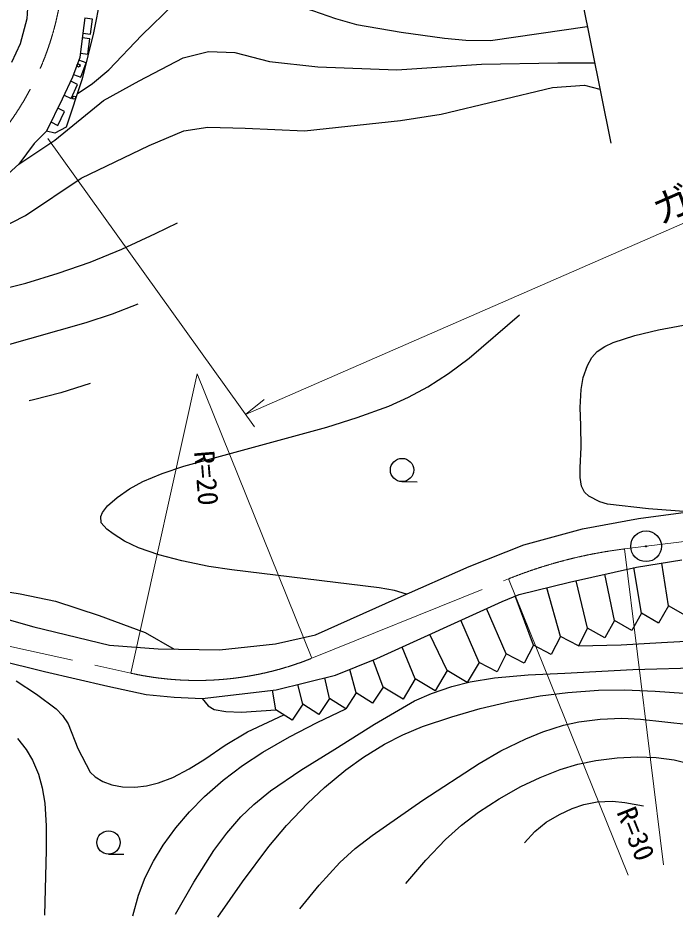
# Model space of a CAD drawing. Units: millimetres, scale not verified. Extents: x 40000 to 680000, y 20000 to 380000.
# Drawn here: x 146228 to 189151, y 244560 to 303280 of the extents above; entities that cross this region are included whole.
import ezdxf
from ezdxf.enums import TextEntityAlignment as Align

# ---------------------------------------------------------------- set-up
doc = ezdxf.new("R2010")
doc.units = ezdxf.units.MM
doc.header["$LTSCALE"] = 1000
doc.linetypes.add('CHAIN', pattern=[18.5, 12, -1.5, 3.5, -1.5])
for name, color, linetype, lineweight in [('M-BGD', 7, 'Continuous', 25), ('M-BMK', 2, 'CHAIN', 13), ('M-BMK-HTXT', 7, 'Continuous', 13), ('M-BMK-SRVR', 3, 'Continuous', 25), ('M-STR-HTXT', 7, 'Continuous', 13)]:
    doc.layers.add(name, color=color, linetype=linetype, lineweight=lineweight)
doc.styles.add('ＭＳ ゴシック', font='')
doc.styles.get('ＭＳ ゴシック').set_extended_font_data('MS Gothic')

msp = doc.modelspace()

# ---------------------------------------------------------------- linework, layer by layer
at = {"layer": 'M-BGD'}
for p, q in [((177244, 333405), (184948, 295097)), ((146965, 305700), (146815, 303218)), ((151649, 304837), (151173, 302314)), ((146815, 303218), (146364, 301587)), ((150606, 303282), (150470, 302282)), ((151101, 303211), (150605, 303278)), ((150966, 302218), (151101, 303211)), ((150470, 302282), (150265, 300694)), ((151173, 302314), (150423, 299304)), ((150928, 301920), (150431, 301985)), ((150470, 302286), (150966, 302218)), ((150800, 300927), (150928, 301920)), ((146364, 301587), (145812, 300372)), ((150265, 300694), (149800, 299412)), ((150303, 300991), (150800, 300927)), ((154137, 299172), (157017, 300678)), ((157017, 300678), (158673, 301082)), ((158673, 301082), (160398, 301029)), ((160398, 301029), (162657, 300429)), ((150674, 300353), (150203, 300523)), ((150333, 299411), (150674, 300353)), ((162657, 300429), (165810, 300085)), ((165810, 300085), (170972, 299903)), ((170972, 299903), (176514, 300271)), ((176514, 300271), (181491, 300352)), ((181491, 300352), (183891, 300351)), ((149862, 299582), (150333, 299411)), ((149800, 299412), (149117, 297978)), ((150423, 299304), (149374, 296159)), ((150126, 298932), (149674, 299147)), ((149695, 298027), (150126, 298932)), ((151824, 297901), (154137, 299172)), ((181138, 298746), (183233, 298897)), ((183233, 298897), (184237, 298631)), ((173870, 296990), (181138, 298746)), ((149117, 297978), (148082, 295894)), ((148633, 295309), (151824, 297901)), ((149243, 298243), (149695, 298027)), ((149271, 297162), (148822, 297384)), ((148825, 296265), (149271, 297162)), ((164940, 295909), (171214, 296592)), ((171214, 296592), (173870, 296990)), ((148377, 296487), (148825, 296265)), ((149374, 296159), (148638, 295756)), ((157057, 295907), (158625, 296159)), ((158625, 296159), (161068, 296083)), ((161068, 296083), (164940, 295909)), ((148082, 295894), (147293, 295071)), ((148638, 295756), (148082, 295894)), ((154789, 294962), (157057, 295907)), ((146284, 293727), (148633, 295309)), ((147293, 295071), (146284, 293727)), ((150361, 292812), (154789, 294962)), ((146284, 293727), (144555, 292169)), ((146710, 290388), (150361, 292812)), ((144310, 289162), (146710, 290388)), ((171315, 272996), (172316, 272991)), ((186773, 270580), (190541, 271092)), ((183101, 269909), (186773, 270580)), ((179267, 268867), (183101, 269909)), ((175698, 267452), (179267, 268867)), ((186636, 267419), (189587, 267883)), ((171061, 265405), (175698, 267452)), ((182249, 266423), (186636, 267419)), ((186958, 264399), (186465, 267381)), ((188715, 264881), (188298, 267681)), ((185201, 263917), (184565, 266949)), ((178970, 265634), (182249, 266423)), ((181673, 262874), (180775, 266068)), ((183444, 263435), (182703, 266527)), ((177862, 265172), (178970, 265634)), ((179902, 262312), (178717, 265528)), ((165662, 262981), (171061, 265405)), ((169665, 261443), (177862, 265172)), ((188715, 264881), (188077, 263761)), ((189834, 264243), (188715, 264881)), ((143821, 264487), (147271, 263510)), ((178131, 261751), (176841, 264708)), ((186958, 264399), (186320, 263279)), ((188077, 263761), (186958, 264399)), ((176361, 261189), (175160, 263943)), ((185201, 263917), (184563, 262798)), ((186320, 263279), (185201, 263917)), ((147271, 263510), (152208, 262313)), ((183444, 263435), (182839, 262269)), ((184563, 262798), (183444, 263435)), ((163054, 262411), (165662, 262981)), ((174267, 260652), (173131, 263020)), ((181673, 262874), (181068, 261707)), ((182839, 262269), (181673, 262874)), ((152208, 262313), (155396, 262082)), ((155396, 262082), (159383, 262007)), ((159383, 262007), (163054, 262411)), ((172172, 260114), (171319, 262195)), ((179902, 262312), (179298, 261146)), ((181068, 261707), (179902, 262312)), ((144108, 261541), (147970, 260587)), ((166979, 260352), (169665, 261443)), ((170078, 259576), (169424, 261345)), ((178131, 261751), (177527, 260584)), ((179298, 261146), (178131, 261751)), ((168330, 259208), (167901, 260727)), ((176361, 261189), (175582, 259873)), ((177527, 260584), (176361, 261189)), ((147970, 260587), (152090, 259628)), ((163104, 259396), (166979, 260352)), ((166581, 258840), (166272, 260178)), ((174267, 260652), (173488, 259336)), ((175582, 259873), (174267, 260652)), ((152090, 259628), (154596, 259104)), ((164832, 258471), (164501, 259741)), ((170078, 259576), (169388, 258518)), ((171394, 258798), (170078, 259576)), ((172172, 260114), (171394, 258798)), ((173488, 259336), (172172, 260114)), ((154596, 259104), (156424, 258923)), ((158252, 258828), (163104, 259396)), ((163084, 258103), (162848, 259366)), ((168330, 259208), (167639, 258150)), ((169388, 258518), (168330, 259208)), ((156424, 258923), (158252, 258828)), ((164832, 258471), (164142, 257413)), ((165891, 257781), (164832, 258471)), ((166581, 258840), (165891, 257781)), ((167639, 258150), (166581, 258840)), ((164142, 257413), (163084, 258103)), ((152139, 248668), (153141, 248662))]:
    msp.add_line(p, q, dxfattribs=at)
for points in [[(150098, 298329), (151093, 299005), (152158, 299883), (154326, 302155), (156379, 304152), (157044, 304603), (157662, 304907), (158433, 305136), (159117, 305215), (160119, 305166), (160944, 305029), (163176, 304465), (165466, 303774), (166979, 303242), (168344, 302863), (171258, 302349), (174089, 301958), (175495, 301838), (177097, 301818), (183415, 302718)], [(144077, 285301), (146752, 285966), (148864, 286602), (150943, 287337), (153023, 288188), (155205, 289195), (156659, 289899)], [(154063, 284588), (152382, 283936), (150652, 283379), (141508, 280787)], [(190032, 271023), (187427, 271213), (184741, 271522), (184246, 271673), (183512, 272053), (183237, 272316), (183038, 272694), (182944, 273266), (182958, 273900), (183029, 275249), (182989, 276661), (182949, 277830), (183010, 279014), (183160, 279809), (183423, 280590), (183716, 281106), (184069, 281493), (184557, 281827), (185113, 282084), (186522, 282536), (188078, 282916), (190301, 283331), (192731, 283899), (194635, 284629)], [(171610, 265647), (170815, 265888), (169830, 266059), (160205, 267226), (158704, 267448), (156942, 267823), (155421, 268214), (154097, 268677), (153197, 269117), (152451, 269594), (152044, 269893), (151657, 270312), (151637, 270713), (151740, 270984), (152080, 271408), (152698, 271958), (153517, 272535), (154385, 273011), (155641, 273534), (157065, 274006), (166403, 276557), (168392, 277176), (170462, 277936), (171739, 278512), (172997, 279193), (174349, 280058), (175707, 281058), (178992, 283888)], [(150945, 279408), (149035, 278800), (147242, 278335), (146964, 278274)], [(139249, 277133), (138469, 276948), (137778, 276680), (137264, 276378), (136642, 275864), (136101, 275247), (135651, 274553), (135369, 273965), (135067, 273009), (134931, 272215), (134878, 271209), (134934, 270405), (135137, 269422), (135376, 268764), (135755, 268123), (136052, 267881), (136598, 267647), (140355, 266788), (144197, 266021), (146375, 265673), (148671, 265187), (151528, 264255), (154540, 263152), (156433, 262063)], [(182839, 262269), (185643, 262333), (188275, 262493), (190277, 262590), (192482, 262589), (196335, 262325)], [(156510, 244747), (157711, 246827), (159031, 248904), (159868, 250037), (160786, 251095), (161641, 251915), (162733, 252792), (164710, 254146), (166917, 255527), (169512, 257158), (172137, 258680), (173241, 259160), (174572, 259612), (175778, 259916), (177355, 260183), (179550, 260383), (181960, 260492), (186396, 260725), (191072, 260858), (192872, 260785), (194847, 260588), (196485, 260356)], [(146110, 259993), (147449, 259117), (148727, 258154), (149137, 257724), (149512, 257168), (150146, 255558), (150946, 254013), (151266, 253715), (151779, 253405), (152352, 253201), (153057, 253069), (153861, 253037), (154619, 253120), (155399, 253315), (156338, 253672), (157417, 254229), (158446, 254879), (159760, 255791), (161214, 256656), (163593, 257771)], [(159294, 244560), (160891, 246865), (162617, 249160), (163777, 250541), (165153, 252001), (166249, 253029), (167649, 254182), (168797, 255001), (170167, 255841), (171370, 256459), (172663, 256998), (174562, 257643), (176427, 258171), (178377, 258638), (180344, 259005), (182142, 259230), (184142, 259366), (185857, 259390), (187859, 259308), (196611, 258702)], [(158252, 258828), (158650, 258360), (159038, 258118), (159814, 257990), (160832, 257943), (163084, 258103)], [(153726, 244627), (154107, 245977), (154540, 247133), (155075, 248212), (155705, 249244), (156539, 250385), (157434, 251432), (158421, 252433), (159626, 253492), (160886, 254448), (162222, 255334), (163958, 256339), (165766, 257265), (167639, 258150)], [(164635, 245095), (165910, 246651), (167265, 248123), (168266, 249030), (169370, 249891), (172682, 252182), (176365, 254593), (177776, 255404), (179404, 256203), (180521, 256659), (181857, 257087), (182869, 257313), (184261, 257489), (185667, 257540), (186893, 257491), (190079, 257145), (193114, 256714), (193985, 256474), (195096, 256034), (196884, 255127)], [(146194, 256209), (146759, 255496), (147169, 254805), (147565, 253881), (147814, 252988), (147976, 251998), (148070, 250521), (148062, 248919), (147955, 244676)], [(171570, 246740), (172864, 248274), (174148, 249623), (175199, 250551), (176318, 251401), (177663, 252284), (179070, 253076), (180340, 253680), (181649, 254189), (182799, 254536), (183976, 254785), (185369, 254964), (186702, 255023), (187909, 254978), (189101, 254822), (190252, 254541), (191387, 254151), (193165, 253408)], [(179309, 249412), (180002, 250139), (180737, 250749), (181600, 251260), (182435, 251637), (183194, 251905), (184062, 252088), (185065, 252123), (185875, 252046), (187088, 251830)]]:
    msp.add_lwpolyline(points, dxfattribs=at)
for centre, radius in [((150183, 300177), 100), ((149896, 298072), 100), ((171319, 273757), 761), ((152143, 249429), 761)]:
    msp.add_circle(centre, radius, dxfattribs=at)
at = {"layer": 'M-BMK'}
for p, q in [((185859, 268603), (195764, 269818)), ((165429, 261463), (178283, 266646)), ((138074, 263927), (153603, 260485))]:
    msp.add_line(p, q, dxfattribs=at)
for centre, radius, start, end in [((130213, 307534), 19029, 280.88602, 357.38027), ((189519, 238781), 30046, 96.99646, 111.96021), ((157938, 280041), 20030, 257.50115, 291.96021)]:
    msp.add_arc(centre, radius, start, end, dxfattribs=at)
at = {"layer": 'M-BMK-HTXT'}
for p, q in [((157938, 280041), (153603, 260485)), ((157938, 280041), (165429, 261463)), ((188393, 247960), (185859, 268603)), ((186086, 247296), (178283, 266646))]:
    msp.add_line(p, q, dxfattribs=at)
at = {"layer": 'M-BMK-SRVR'}
for radius in [1002, 40.1]:
    msp.add_circle((187258, 268774), radius, dxfattribs=at)
at = {"layer": 'M-STR-HTXT'}
for p, q in [((148189, 295409), (161685, 276567)), ((161102, 277381), (203012, 295687)), ((161102, 277381), (162311, 278368))]:
    msp.add_line(p, q, dxfattribs=at)

# ---------------------------------------------------------------- texts
at = {"layer": 'M-BMK-HTXT', "style": 'ＭＳ ゴシック'}
for s, rotation, p in [('R=20', 274.777, (157339, 274931)), ('R=30', 291.977, (184947, 251268))]:
    msp.add_text(s, height=1320, rotation=rotation, dxfattribs=at).set_placement(p, align=Align.BOTTOM_LEFT)
at = {"layer": 'M-STR-HTXT', "style": 'ＭＳ ゴシック'}
msp.add_text('ガードレール', height=1833, rotation=23.577, dxfattribs=at).set_placement((188400, 289276), align=Align.BOTTOM_LEFT)

doc.saveas('drawing.dxf')
